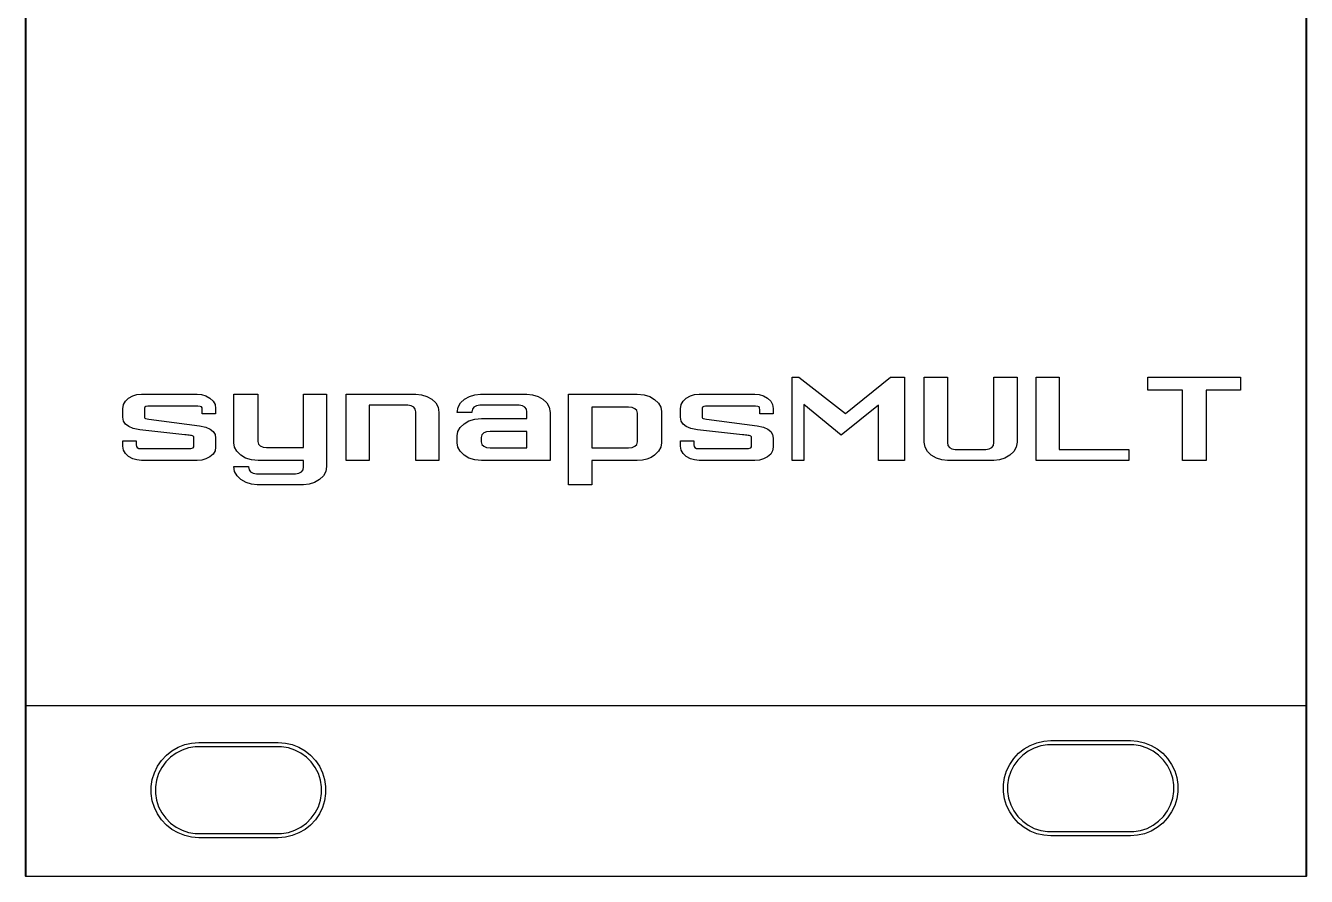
# Model space of a CAD drawing. Header units: inches. Extents: x 0 to 1.78, y -5.06 to 0.
# Drawn here: x 0.001 to 1.776, y -5.059 to -3.88 of the extents above; entities that cross this region are included whole.
import ezdxf

# ---------------------------------------------------------------- set-up
doc = ezdxf.new("R2010")
doc.units = ezdxf.units.IN
doc.header["$MEASUREMENT"] = 0
doc.layers.add('Edge.Cuts', color=254, linetype='CONTINUOUS', true_color=0xd0d2cd)

msp = doc.modelspace()

# ---------------------------------------------------------------- linework, layer by layer
at = {"layer": 'Edge.Cuts', "linetype": 'CONTINUOUS'}
for p, q in [((0.0008, -5.059), (0.0008, 0)), ((1.7765, 0), (1.7765, -5.059)), ((0.0012, -0.2366), (0.0012, -4.8224)), ((1.7761, -4.8224), (1.7761, -0.2366)), ((1.0638, -4.4825), (1.0638, -4.3671)), ((1.0638, -4.3671), (1.0728, -4.3671)), ((1.0728, -4.3671), (1.1376, -4.4176)), ((1.1376, -4.4176), (1.1999, -4.3671)), ((1.1999, -4.3671), (1.2195, -4.3671)), ((1.2195, -4.3671), (1.2195, -4.4825)), ((1.2466, -4.4571), (1.2466, -4.3671)), ((1.2466, -4.3671), (1.2787, -4.3671)), ((1.2787, -4.3671), (1.2787, -4.4578)), ((1.3432, -4.4578), (1.3432, -4.3671)), ((1.3432, -4.3671), (1.3753, -4.3671)), ((1.3753, -4.3671), (1.3753, -4.4571)), ((1.4019, -4.4825), (1.4019, -4.3671)), ((1.4019, -4.3671), (1.4339, -4.3671)), ((1.4339, -4.3671), (1.4339, -4.4672)), ((1.5565, -4.3853), (1.5565, -4.3671)), ((1.5565, -4.3671), (1.6851, -4.3671)), ((1.6851, -4.3671), (1.6851, -4.3851)), ((1.6045, -4.3853), (1.5565, -4.3853)), ((1.6045, -4.4825), (1.6045, -4.3853)), ((1.6851, -4.3851), (1.6377, -4.3851)), ((1.6377, -4.3851), (1.6377, -4.4825)), ((0.1366, -4.4052), (0.1392, -4.4005)), ((0.1392, -4.4005), (0.1436, -4.3964)), ((0.1436, -4.3964), (0.1493, -4.3931)), ((0.1493, -4.3931), (0.1552, -4.3913)), ((0.1552, -4.3913), (0.1615, -4.3907)), ((0.1615, -4.3907), (0.2385, -4.3907)), ((0.2385, -4.3907), (0.2448, -4.3913)), ((0.2448, -4.3913), (0.2507, -4.3931)), ((0.2507, -4.3931), (0.2563, -4.3963)), ((0.2563, -4.3963), (0.2607, -4.4004)), ((0.2607, -4.4004), (0.2634, -4.4051)), ((0.2895, -4.4583), (0.2895, -4.3907)), ((0.2895, -4.3907), (0.3227, -4.3907)), ((0.3227, -4.3907), (0.3227, -4.4563)), ((0.3861, -4.4645), (0.3861, -4.3907)), ((0.3861, -4.3907), (0.4182, -4.3907)), ((0.4182, -4.3907), (0.4182, -4.4909)), ((0.4452, -4.4825), (0.4452, -4.3907)), ((0.4452, -4.3907), (0.5418, -4.3907)), ((0.5418, -4.3907), (0.5498, -4.3915)), ((0.5498, -4.3915), (0.5571, -4.3937)), ((0.5571, -4.3937), (0.5641, -4.3977)), ((0.5641, -4.3977), (0.5695, -4.4028)), ((0.5695, -4.4028), (0.5728, -4.4088)), ((0.6004, -4.4088), (0.6036, -4.4028)), ((0.6036, -4.4028), (0.6091, -4.3977)), ((0.6091, -4.3977), (0.6161, -4.3937)), ((0.6161, -4.3937), (0.6235, -4.3914)), ((0.6235, -4.3914), (0.6315, -4.3907)), ((0.6315, -4.3907), (0.6958, -4.3907)), ((0.6958, -4.3907), (0.7038, -4.3915)), ((0.7038, -4.3915), (0.7112, -4.3937)), ((0.7112, -4.3937), (0.7181, -4.3977)), ((0.7181, -4.3977), (0.7235, -4.4028)), ((0.7235, -4.4028), (0.7268, -4.4088)), ((0.7537, -4.465), (0.7537, -4.3907)), ((0.7537, -4.3907), (0.8487, -4.3907)), ((0.8487, -4.3907), (0.8582, -4.3915)), ((0.8582, -4.3915), (0.8662, -4.394)), ((0.8662, -4.394), (0.8729, -4.398)), ((0.8729, -4.398), (0.8782, -4.4033)), ((0.8782, -4.4033), (0.8813, -4.4088)), ((0.9097, -4.4052), (0.9123, -4.4005)), ((0.9123, -4.4005), (0.9167, -4.3964)), ((0.9167, -4.3964), (0.9224, -4.3931)), ((0.9224, -4.3931), (0.9283, -4.3913)), ((0.9283, -4.3913), (0.9346, -4.3907)), ((0.9346, -4.3907), (1.0116, -4.3907)), ((1.0116, -4.3907), (1.0179, -4.3913)), ((1.0179, -4.3913), (1.0238, -4.3931)), ((1.0238, -4.3931), (1.0294, -4.3963)), ((1.0294, -4.3963), (1.0338, -4.4004)), ((1.0338, -4.4004), (1.0365, -4.4051)), ((0.1356, -4.4108), (0.1366, -4.4052)), ((0.1356, -4.4224), (0.1356, -4.4108)), ((0.1663, -4.4086), (0.1658, -4.4101)), ((0.1658, -4.4101), (0.1658, -4.4229)), ((0.1677, -4.4077), (0.1663, -4.4086)), ((0.1705, -4.4073), (0.1677, -4.4077)), ((0.2398, -4.4073), (0.1705, -4.4073)), ((0.2429, -4.4076), (0.2398, -4.4073)), ((0.2445, -4.4083), (0.2429, -4.4076)), ((0.2454, -4.4095), (0.2445, -4.4083)), ((0.2458, -4.4122), (0.2454, -4.4095)), ((0.2458, -4.418), (0.2458, -4.4122)), ((0.2643, -4.418), (0.2458, -4.418)), ((0.2634, -4.4051), (0.2643, -4.4106)), ((0.2643, -4.4106), (0.2643, -4.418)), ((0.5308, -4.406), (0.4773, -4.406)), ((0.4773, -4.406), (0.4773, -4.4825)), ((0.5355, -4.4067), (0.5308, -4.406)), ((0.5389, -4.4086), (0.5355, -4.4067)), ((0.5411, -4.4115), (0.5389, -4.4086)), ((0.5418, -4.4153), (0.5411, -4.4115)), ((0.5418, -4.4825), (0.5418, -4.4153)), ((0.5728, -4.4088), (0.5739, -4.4159)), ((0.5739, -4.4159), (0.5739, -4.4825)), ((0.5992, -4.4159), (0.6004, -4.4088)), ((0.6195, -4.4159), (0.5992, -4.4159)), ((0.6203, -4.4115), (0.6195, -4.4152)), ((0.6195, -4.4152), (0.6195, -4.4159)), ((0.6224, -4.4086), (0.6203, -4.4115)), ((0.6258, -4.4067), (0.6224, -4.4086)), ((0.6305, -4.406), (0.6258, -4.4067)), ((0.6849, -4.406), (0.6305, -4.406)), ((0.6895, -4.4067), (0.6849, -4.406)), ((0.6929, -4.4086), (0.6895, -4.4067)), ((0.6951, -4.4115), (0.6929, -4.4086)), ((0.6958, -4.4152), (0.6951, -4.4115)), ((0.6958, -4.4244), (0.6958, -4.4152)), ((0.7268, -4.4088), (0.7279, -4.4159)), ((0.7279, -4.4159), (0.7279, -4.4825)), ((0.8366, -4.4087), (0.7858, -4.4087)), ((0.7858, -4.4087), (0.7858, -4.465)), ((0.8418, -4.4093), (0.8366, -4.4087)), ((0.8456, -4.4109), (0.8418, -4.4093)), ((0.8482, -4.4134), (0.8456, -4.4109)), ((0.8491, -4.4169), (0.8482, -4.4134)), ((0.8491, -4.4568), (0.8491, -4.4169)), ((0.8813, -4.4088), (0.8823, -4.4148)), ((0.8823, -4.4148), (0.8823, -4.4583)), ((0.9088, -4.4108), (0.9097, -4.4052)), ((0.9088, -4.4224), (0.9088, -4.4108)), ((0.9394, -4.4086), (0.9389, -4.4101)), ((0.9389, -4.4101), (0.9389, -4.4229)), ((0.9409, -4.4077), (0.9394, -4.4086)), ((0.9436, -4.4073), (0.9409, -4.4077)), ((1.0129, -4.4073), (0.9436, -4.4073)), ((1.016, -4.4076), (1.0129, -4.4073)), ((1.0176, -4.4083), (1.016, -4.4076)), ((1.0185, -4.4095), (1.0176, -4.4083)), ((1.0189, -4.4122), (1.0185, -4.4095)), ((1.0189, -4.418), (1.0189, -4.4122)), ((1.0374, -4.418), (1.0189, -4.418)), ((1.0365, -4.4051), (1.0374, -4.4106)), ((1.0374, -4.4106), (1.0374, -4.418)), ((1.1314, -4.4477), (1.0799, -4.405)), ((1.0799, -4.405), (1.0799, -4.4825)), ((1.1832, -4.406), (1.1314, -4.4477)), ((1.1832, -4.4825), (1.1832, -4.406)), ((0.1366, -4.428), (0.1356, -4.4224)), ((0.1393, -4.4323), (0.1366, -4.428)), ((0.1437, -4.4357), (0.1393, -4.4323)), ((0.1501, -4.4383), (0.1437, -4.4357)), ((0.1593, -4.4399), (0.1501, -4.4383)), ((0.1658, -4.4229), (0.1661, -4.4239)), ((0.1661, -4.4239), (0.1669, -4.4245)), ((0.1669, -4.4245), (0.1718, -4.4254)), ((0.1718, -4.4254), (0.2421, -4.4347)), ((0.2421, -4.4347), (0.2507, -4.4365)), ((0.2507, -4.4365), (0.2568, -4.4391)), ((0.2568, -4.4391), (0.2609, -4.4424)), ((0.6002, -4.4425), (0.6033, -4.437)), ((0.6033, -4.437), (0.6087, -4.4318)), ((0.6087, -4.4318), (0.6155, -4.4277)), ((0.6155, -4.4277), (0.6235, -4.4252)), ((0.6235, -4.4252), (0.633, -4.4244)), ((0.633, -4.4244), (0.6958, -4.4244)), ((0.9097, -4.428), (0.9088, -4.4224)), ((0.9124, -4.4323), (0.9097, -4.428)), ((0.9168, -4.4357), (0.9124, -4.4323)), ((0.9232, -4.4383), (0.9168, -4.4357)), ((0.9324, -4.4399), (0.9232, -4.4383)), ((0.9389, -4.4229), (0.9392, -4.4239)), ((0.9392, -4.4239), (0.94, -4.4245)), ((0.94, -4.4245), (0.9449, -4.4254)), ((0.9449, -4.4254), (1.0152, -4.4347)), ((1.0152, -4.4347), (1.0238, -4.4365)), ((1.0238, -4.4365), (1.0299, -4.4391)), ((1.0299, -4.4391), (1.034, -4.4424)), ((0.1356, -4.4626), (0.1356, -4.4552)), ((0.1356, -4.4552), (0.1541, -4.4552)), ((0.1541, -4.4552), (0.1541, -4.4609)), ((0.2214, -4.4469), (0.1593, -4.4399)), ((0.2236, -4.4472), (0.2214, -4.4469)), ((0.2257, -4.4474), (0.2236, -4.4472)), ((0.2277, -4.4476), (0.2257, -4.4474)), ((0.2295, -4.4479), (0.2277, -4.4476)), ((0.231, -4.4482), (0.2295, -4.4479)), ((0.2323, -4.4486), (0.231, -4.4482)), ((0.2333, -4.4491), (0.2323, -4.4486)), ((0.2339, -4.4497), (0.2333, -4.4491)), ((0.2341, -4.4504), (0.2339, -4.4497)), ((0.2341, -4.4635), (0.2341, -4.4504)), ((0.2609, -4.4424), (0.2634, -4.4466)), ((0.2634, -4.4466), (0.2643, -4.4518)), ((0.2643, -4.4518), (0.2643, -4.4641)), ((0.3227, -4.4563), (0.3236, -4.4598)), ((0.5992, -4.4485), (0.6002, -4.4425)), ((0.5992, -4.4506), (0.5992, -4.4485)), ((0.5992, -4.4582), (0.5992, -4.4506)), ((0.6333, -4.4471), (0.6324, -4.4506)), ((0.6324, -4.4506), (0.6324, -4.4568)), ((0.6324, -4.4568), (0.6333, -4.4603)), ((0.6359, -4.4445), (0.6333, -4.4471)), ((0.6397, -4.4429), (0.6359, -4.4445)), ((0.6447, -4.4424), (0.6397, -4.4429)), ((0.6958, -4.4424), (0.6447, -4.4424)), ((0.6958, -4.465), (0.6958, -4.4424)), ((0.8482, -4.4603), (0.8491, -4.4568)), ((0.9088, -4.4626), (0.9088, -4.4552)), ((0.9088, -4.4552), (0.9272, -4.4552)), ((0.9272, -4.4552), (0.9272, -4.4609)), ((0.9945, -4.4469), (0.9324, -4.4399)), ((0.9967, -4.4472), (0.9945, -4.4469)), ((0.9988, -4.4474), (0.9967, -4.4472)), ((1.0008, -4.4476), (0.9988, -4.4474)), ((1.0026, -4.4479), (1.0008, -4.4476)), ((1.0041, -4.4482), (1.0026, -4.4479)), ((1.0054, -4.4486), (1.0041, -4.4482)), ((1.0064, -4.4491), (1.0054, -4.4486)), ((1.007, -4.4497), (1.0064, -4.4491)), ((1.0072, -4.4504), (1.007, -4.4497)), ((1.0072, -4.4635), (1.0072, -4.4504)), ((1.034, -4.4424), (1.0365, -4.4466)), ((1.0365, -4.4466), (1.0374, -4.4518)), ((1.0374, -4.4518), (1.0374, -4.4641)), ((0.1366, -4.4681), (0.1356, -4.4626)), ((0.1392, -4.4728), (0.1366, -4.4681)), ((0.1436, -4.4769), (0.1392, -4.4728)), ((0.1541, -4.4609), (0.1545, -4.4631)), ((0.1545, -4.4631), (0.1553, -4.4645)), ((0.1553, -4.4645), (0.1579, -4.4658)), ((0.1579, -4.4658), (0.1625, -4.4659)), ((0.1625, -4.4659), (0.2298, -4.4659)), ((0.2298, -4.4659), (0.2331, -4.4652)), ((0.2331, -4.4652), (0.2341, -4.4635)), ((0.2608, -4.4737), (0.2564, -4.4774)), ((0.2634, -4.4693), (0.2608, -4.4737)), ((0.2643, -4.4641), (0.2634, -4.4693)), ((0.2905, -4.4643), (0.2895, -4.4583)), ((0.2936, -4.4698), (0.2905, -4.4643)), ((0.299, -4.4751), (0.2936, -4.4698)), ((0.3236, -4.4598), (0.3262, -4.4624)), ((0.3262, -4.4624), (0.33, -4.464)), ((0.33, -4.464), (0.335, -4.4645)), ((0.335, -4.4645), (0.3861, -4.4645)), ((0.6002, -4.4642), (0.5992, -4.4582)), ((0.6033, -4.4698), (0.6002, -4.4642)), ((0.6087, -4.4751), (0.6033, -4.4698)), ((0.6333, -4.4603), (0.6359, -4.4628)), ((0.6359, -4.4628), (0.6397, -4.4644)), ((0.6397, -4.4644), (0.6447, -4.465)), ((0.6447, -4.465), (0.6958, -4.465)), ((0.7537, -4.5162), (0.7537, -4.465)), ((0.7858, -4.465), (0.8366, -4.465)), ((0.8366, -4.465), (0.8418, -4.4644)), ((0.8418, -4.4644), (0.8456, -4.4628)), ((0.8456, -4.4628), (0.8482, -4.4603)), ((0.8782, -4.4698), (0.8729, -4.4751)), ((0.8813, -4.4643), (0.8782, -4.4698)), ((0.8823, -4.4583), (0.8813, -4.4643)), ((0.9097, -4.4681), (0.9088, -4.4626)), ((0.9123, -4.4728), (0.9097, -4.4681)), ((0.9167, -4.4769), (0.9123, -4.4728)), ((0.9272, -4.4609), (0.9276, -4.4631)), ((0.9276, -4.4631), (0.9284, -4.4645)), ((0.9284, -4.4645), (0.931, -4.4658)), ((0.931, -4.4658), (0.9356, -4.4659)), ((0.9356, -4.4659), (1.0029, -4.4659)), ((1.0029, -4.4659), (1.0063, -4.4652)), ((1.0063, -4.4652), (1.0072, -4.4635)), ((1.0339, -4.4737), (1.0295, -4.4774)), ((1.0365, -4.4693), (1.0339, -4.4737)), ((1.0374, -4.4641), (1.0365, -4.4693)), ((1.2478, -4.4643), (1.2466, -4.4571)), ((1.2511, -4.4703), (1.2478, -4.4643)), ((1.2565, -4.4754), (1.2511, -4.4703)), ((1.2787, -4.4578), (1.2795, -4.4617)), ((1.2795, -4.4617), (1.2816, -4.4646)), ((1.2816, -4.4646), (1.285, -4.4665)), ((1.285, -4.4665), (1.2897, -4.4672)), ((1.2897, -4.4672), (1.3322, -4.4672)), ((1.3322, -4.4672), (1.3369, -4.4665)), ((1.3369, -4.4665), (1.3403, -4.4646)), ((1.3403, -4.4646), (1.3425, -4.4617)), ((1.3425, -4.4617), (1.3432, -4.4578)), ((1.3709, -4.4703), (1.3655, -4.4754)), ((1.3742, -4.4643), (1.3709, -4.4703)), ((1.3753, -4.4571), (1.3742, -4.4643)), ((1.4339, -4.4672), (1.5305, -4.4672)), ((1.5305, -4.4672), (1.5305, -4.4825)), ((0.1493, -4.4801), (0.1436, -4.4769)), ((0.1552, -4.4819), (0.1493, -4.4801)), ((0.1615, -4.4825), (0.1552, -4.4819)), ((0.2385, -4.4825), (0.1615, -4.4825)), ((0.245, -4.482), (0.2385, -4.4825)), ((0.2509, -4.4803), (0.245, -4.482)), ((0.2564, -4.4774), (0.2509, -4.4803)), ((0.2906, -4.498), (0.2895, -4.4909)), ((0.2895, -4.4909), (0.3098, -4.4909)), ((0.3058, -4.4792), (0.299, -4.4751)), ((0.3138, -4.4817), (0.3058, -4.4792)), ((0.3098, -4.4909), (0.3098, -4.4915)), ((0.3098, -4.4915), (0.3106, -4.4954)), ((0.3233, -4.4825), (0.3138, -4.4817)), ((0.3861, -4.4825), (0.3233, -4.4825)), ((0.3854, -4.4954), (0.3861, -4.4915)), ((0.3861, -4.4915), (0.3861, -4.4825)), ((0.4182, -4.4909), (0.4171, -4.498)), ((0.4773, -4.4825), (0.4452, -4.4825)), ((0.5739, -4.4825), (0.5418, -4.4825)), ((0.6155, -4.4792), (0.6087, -4.4751)), ((0.6235, -4.4817), (0.6155, -4.4792)), ((0.633, -4.4825), (0.6235, -4.4817)), ((0.7279, -4.4825), (0.633, -4.4825)), ((0.8487, -4.4825), (0.7858, -4.4825)), ((0.7858, -4.4825), (0.7858, -4.5162)), ((0.856, -4.482), (0.8487, -4.4825)), ((0.8623, -4.4806), (0.856, -4.482)), ((0.8679, -4.4783), (0.8623, -4.4806)), ((0.8729, -4.4751), (0.8679, -4.4783)), ((0.9224, -4.4801), (0.9167, -4.4769)), ((0.9283, -4.4819), (0.9224, -4.4801)), ((0.9346, -4.4825), (0.9283, -4.4819)), ((1.0116, -4.4825), (0.9346, -4.4825)), ((1.0181, -4.482), (1.0116, -4.4825)), ((1.024, -4.4803), (1.0181, -4.482)), ((1.0295, -4.4774), (1.024, -4.4803)), ((1.0799, -4.4825), (1.0638, -4.4825)), ((1.2195, -4.4825), (1.1832, -4.4825)), ((1.2636, -4.4794), (1.2565, -4.4754)), ((1.271, -4.4818), (1.2636, -4.4794)), ((1.2789, -4.4825), (1.271, -4.4818)), ((1.3433, -4.4825), (1.2789, -4.4825)), ((1.3512, -4.4818), (1.3433, -4.4825)), ((1.3586, -4.4794), (1.3512, -4.4818)), ((1.3655, -4.4754), (1.3586, -4.4794)), ((1.5305, -4.4825), (1.4019, -4.4825)), ((1.6377, -4.4825), (1.6045, -4.4825)), ((0.2939, -4.504), (0.2906, -4.498)), ((0.2994, -4.5091), (0.2939, -4.504)), ((0.3064, -4.5131), (0.2994, -4.5091)), ((0.3106, -4.4954), (0.3127, -4.4983)), ((0.3127, -4.4983), (0.3161, -4.5002)), ((0.3161, -4.5002), (0.3208, -4.5009)), ((0.3208, -4.5009), (0.3752, -4.5009)), ((0.3752, -4.5009), (0.3798, -4.5002)), ((0.3798, -4.5002), (0.3832, -4.4983)), ((0.3832, -4.4983), (0.3854, -4.4954)), ((0.4084, -4.5091), (0.4014, -4.5131)), ((0.4138, -4.504), (0.4084, -4.5091)), ((0.4171, -4.498), (0.4138, -4.504)), ((0.3138, -4.5155), (0.3064, -4.5131)), ((0.3218, -4.5162), (0.3138, -4.5155)), ((0.3861, -4.5162), (0.3218, -4.5162)), ((0.3941, -4.5155), (0.3861, -4.5162)), ((0.4014, -4.5131), (0.3941, -4.5155)), ((0.7858, -4.5162), (0.7537, -4.5162)), ((0.0012, -4.8224), (1.7761, -4.8224)), ((0.0012, -4.8228), (0.0012, -5.0588)), ((1.7761, -4.8228), (0.0012, -4.8228)), ((1.7761, -5.0588), (1.7761, -4.8228)), ((0.2037, -4.8851), (0.2122, -4.8802)), ((0.2122, -4.8802), (0.2214, -4.8766)), ((0.2268, -4.8811), (0.2178, -4.884)), ((0.2214, -4.8766), (0.231, -4.8744)), ((0.2361, -4.8796), (0.2268, -4.8811)), ((0.231, -4.8744), (0.2408, -4.8737)), ((0.2408, -4.8796), (0.2361, -4.8796)), ((0.2408, -4.8737), (0.3511, -4.8737)), ((0.3511, -4.8796), (0.2408, -4.8796)), ((0.3511, -4.8737), (0.3609, -4.8744)), ((0.3558, -4.8796), (0.3511, -4.8796)), ((0.3651, -4.8811), (0.3558, -4.8796)), ((0.3609, -4.8744), (0.3705, -4.8766)), ((0.3741, -4.884), (0.3651, -4.8811)), ((0.3705, -4.8766), (0.3797, -4.8802)), ((0.3797, -4.8802), (0.3882, -4.8851)), ((1.3774, -4.8886), (1.3851, -4.8825)), ((1.3851, -4.8825), (1.3937, -4.8776)), ((1.3992, -4.8813), (1.3908, -4.8856)), ((1.3937, -4.8776), (1.4028, -4.874)), ((1.4082, -4.8784), (1.3992, -4.8813)), ((1.4028, -4.874), (1.4125, -4.8718)), ((1.4176, -4.8769), (1.4082, -4.8784)), ((1.4125, -4.8718), (1.4223, -4.871)), ((1.4223, -4.8769), (1.4176, -4.8769)), ((1.4223, -4.871), (1.5325, -4.871)), ((1.5325, -4.8769), (1.4223, -4.8769)), ((1.5325, -4.871), (1.5423, -4.8718)), ((1.5372, -4.8769), (1.5325, -4.8769)), ((1.5466, -4.8784), (1.5372, -4.8769)), ((1.5423, -4.8718), (1.552, -4.874)), ((1.5556, -4.8813), (1.5466, -4.8784)), ((1.552, -4.874), (1.5611, -4.8776)), ((1.564, -4.8856), (1.5556, -4.8813)), ((1.5611, -4.8776), (1.5697, -4.8825)), ((1.5697, -4.8825), (1.5774, -4.8886)), ((0.1837, -4.9066), (0.1893, -4.8985)), ((0.1893, -4.8985), (0.196, -4.8913)), ((0.195, -4.9005), (0.1895, -4.9082)), ((0.2017, -4.8938), (0.195, -4.9005)), ((0.196, -4.8913), (0.2037, -4.8851)), ((0.2094, -4.8883), (0.2017, -4.8938)), ((0.2178, -4.884), (0.2094, -4.8883)), ((0.3825, -4.8883), (0.3741, -4.884)), ((0.3902, -4.8938), (0.3825, -4.8883)), ((0.3882, -4.8851), (0.3959, -4.8913)), ((0.3969, -4.9005), (0.3902, -4.8938)), ((0.3959, -4.8913), (0.4026, -4.8985)), ((0.4024, -4.9082), (0.3969, -4.9005)), ((0.4026, -4.8985), (0.4082, -4.9066)), ((1.3652, -4.904), (1.3707, -4.8959)), ((1.3707, -4.8959), (1.3774, -4.8886)), ((1.3765, -4.8979), (1.3709, -4.9055)), ((1.3832, -4.8912), (1.3765, -4.8979)), ((1.3908, -4.8856), (1.3832, -4.8912)), ((1.5716, -4.8912), (1.564, -4.8856)), ((1.5783, -4.8979), (1.5716, -4.8912)), ((1.5774, -4.8886), (1.5841, -4.8959)), ((1.5839, -4.9055), (1.5783, -4.8979)), ((1.5841, -4.8959), (1.5896, -4.904)), ((0.1765, -4.9249), (0.1795, -4.9155)), ((0.1795, -4.9155), (0.1837, -4.9066)), ((0.1852, -4.9166), (0.1823, -4.9256)), ((0.1895, -4.9082), (0.1852, -4.9166)), ((0.4067, -4.9166), (0.4024, -4.9082)), ((0.4096, -4.9256), (0.4067, -4.9166)), ((0.4082, -4.9066), (0.4125, -4.9155)), ((0.4125, -4.9155), (0.4154, -4.9249)), ((1.358, -4.9223), (1.3609, -4.9129)), ((1.3609, -4.9129), (1.3652, -4.904)), ((1.3666, -4.9139), (1.3637, -4.9229)), ((1.3709, -4.9055), (1.3666, -4.9139)), ((1.5882, -4.9139), (1.5839, -4.9055)), ((1.5911, -4.9229), (1.5882, -4.9139)), ((1.5896, -4.904), (1.5939, -4.9129)), ((1.5939, -4.9129), (1.5968, -4.9223)), ((0.1751, -4.9347), (0.1765, -4.9249)), ((0.1751, -4.9445), (0.1751, -4.9347)), ((0.1823, -4.9256), (0.1808, -4.9349)), ((0.1808, -4.9349), (0.1808, -4.9443)), ((0.4111, -4.9349), (0.4096, -4.9256)), ((0.4111, -4.9443), (0.4111, -4.9349)), ((0.4154, -4.9249), (0.4168, -4.9347)), ((0.4168, -4.9347), (0.4168, -4.9445)), ((1.3565, -4.932), (1.358, -4.9223)), ((1.3565, -4.9419), (1.3565, -4.932)), ((1.3637, -4.9229), (1.3622, -4.9322)), ((1.3622, -4.9322), (1.3622, -4.9417)), ((1.5926, -4.9322), (1.5911, -4.9229)), ((1.5926, -4.9417), (1.5926, -4.9322)), ((1.5968, -4.9223), (1.5983, -4.932)), ((1.5983, -4.932), (1.5983, -4.9419)), ((0.1765, -4.9543), (0.1751, -4.9445)), ((0.1808, -4.9443), (0.1823, -4.9537)), ((0.1823, -4.9537), (0.1852, -4.9627)), ((0.4067, -4.9627), (0.4096, -4.9537)), ((0.4096, -4.9537), (0.4111, -4.9443)), ((0.4168, -4.9445), (0.4154, -4.9543)), ((1.358, -4.9516), (1.3565, -4.9419)), ((1.3609, -4.9611), (1.358, -4.9516)), ((1.3622, -4.9417), (1.3637, -4.951)), ((1.3637, -4.951), (1.3666, -4.96)), ((1.5882, -4.96), (1.5911, -4.951)), ((1.5911, -4.951), (1.5926, -4.9417)), ((1.5968, -4.9516), (1.5939, -4.9611)), ((1.5983, -4.9419), (1.5968, -4.9516)), ((0.1795, -4.9637), (0.1765, -4.9543)), ((0.1837, -4.9726), (0.1795, -4.9637)), ((0.1852, -4.9627), (0.1895, -4.9711)), ((0.1895, -4.9711), (0.195, -4.9787)), ((0.3969, -4.9787), (0.4024, -4.9711)), ((0.4024, -4.9711), (0.4067, -4.9627)), ((0.4125, -4.9637), (0.4082, -4.9726)), ((0.4154, -4.9543), (0.4125, -4.9637)), ((1.3652, -4.9699), (1.3609, -4.9611)), ((1.3707, -4.9781), (1.3652, -4.9699)), ((1.3666, -4.96), (1.3709, -4.9684)), ((1.3709, -4.9684), (1.3765, -4.9761)), ((1.5783, -4.9761), (1.5839, -4.9684)), ((1.5839, -4.9684), (1.5882, -4.96)), ((1.5896, -4.9699), (1.5841, -4.9781)), ((1.5939, -4.9611), (1.5896, -4.9699)), ((0.1893, -4.9807), (0.1837, -4.9726)), ((0.196, -4.988), (0.1893, -4.9807)), ((0.195, -4.9787), (0.2017, -4.9854)), ((0.2037, -4.9941), (0.196, -4.988)), ((0.2017, -4.9854), (0.2094, -4.991)), ((0.3825, -4.991), (0.3902, -4.9854)), ((0.3959, -4.988), (0.3882, -4.9941)), ((0.3902, -4.9854), (0.3969, -4.9787)), ((0.4026, -4.9807), (0.3959, -4.988)), ((0.4082, -4.9726), (0.4026, -4.9807)), ((1.3774, -4.9853), (1.3707, -4.9781)), ((1.3765, -4.9761), (1.3832, -4.9828)), ((1.3851, -4.9915), (1.3774, -4.9853)), ((1.3832, -4.9828), (1.3908, -4.9883)), ((1.3908, -4.9883), (1.3992, -4.9926)), ((1.5556, -4.9926), (1.564, -4.9883)), ((1.564, -4.9883), (1.5716, -4.9828)), ((1.5774, -4.9853), (1.5697, -4.9915)), ((1.5716, -4.9828), (1.5783, -4.9761)), ((1.5841, -4.9781), (1.5774, -4.9853)), ((0.2122, -4.999), (0.2037, -4.9941)), ((0.2094, -4.991), (0.2178, -4.9953)), ((0.2214, -5.0026), (0.2122, -4.999)), ((0.2178, -4.9953), (0.2268, -4.9982)), ((0.231, -5.0048), (0.2214, -5.0026)), ((0.2268, -4.9982), (0.2361, -4.9997)), ((0.2408, -5.0056), (0.231, -5.0048)), ((0.2361, -4.9997), (0.2408, -4.9997)), ((0.2408, -4.9997), (0.3511, -4.9997)), ((0.3511, -5.0056), (0.2408, -5.0056)), ((0.3511, -4.9997), (0.3558, -4.9997)), ((0.3609, -5.0048), (0.3511, -5.0056)), ((0.3558, -4.9997), (0.3651, -4.9982)), ((0.3705, -5.0026), (0.3609, -5.0048)), ((0.3651, -4.9982), (0.3741, -4.9953)), ((0.3797, -4.999), (0.3705, -5.0026)), ((0.3741, -4.9953), (0.3825, -4.991)), ((0.3882, -4.9941), (0.3797, -4.999)), ((1.3937, -4.9964), (1.3851, -4.9915)), ((1.4028, -5), (1.3937, -4.9964)), ((1.3992, -4.9926), (1.4082, -4.9955)), ((1.4125, -5.0022), (1.4028, -5)), ((1.4082, -4.9955), (1.4176, -4.997)), ((1.4223, -5.0029), (1.4125, -5.0022)), ((1.4176, -4.997), (1.4223, -4.997)), ((1.4223, -4.997), (1.5325, -4.997)), ((1.5325, -5.0029), (1.4223, -5.0029)), ((1.5325, -4.997), (1.5372, -4.997)), ((1.5423, -5.0022), (1.5325, -5.0029)), ((1.5372, -4.997), (1.5466, -4.9955)), ((1.552, -5), (1.5423, -5.0022)), ((1.5466, -4.9955), (1.5556, -4.9926)), ((1.5611, -4.9964), (1.552, -5)), ((1.5697, -4.9915), (1.5611, -4.9964)), ((0.0008, -5.0591), (0.0008, -5.059)), ((0.0009, -5.0592), (0.0008, -5.0591)), ((0.001, -5.0592), (0.0009, -5.0592)), ((1.7763, -5.0592), (0.001, -5.0592)), ((0.0012, -5.0588), (1.7761, -5.0588)), ((1.7764, -5.0592), (1.7763, -5.0592)), ((1.7765, -5.0591), (1.7764, -5.0592)), ((1.7765, -5.059), (1.7765, -5.0591))]:
    msp.add_line(p, q, dxfattribs=at)

doc.saveas('drawing.dxf')
